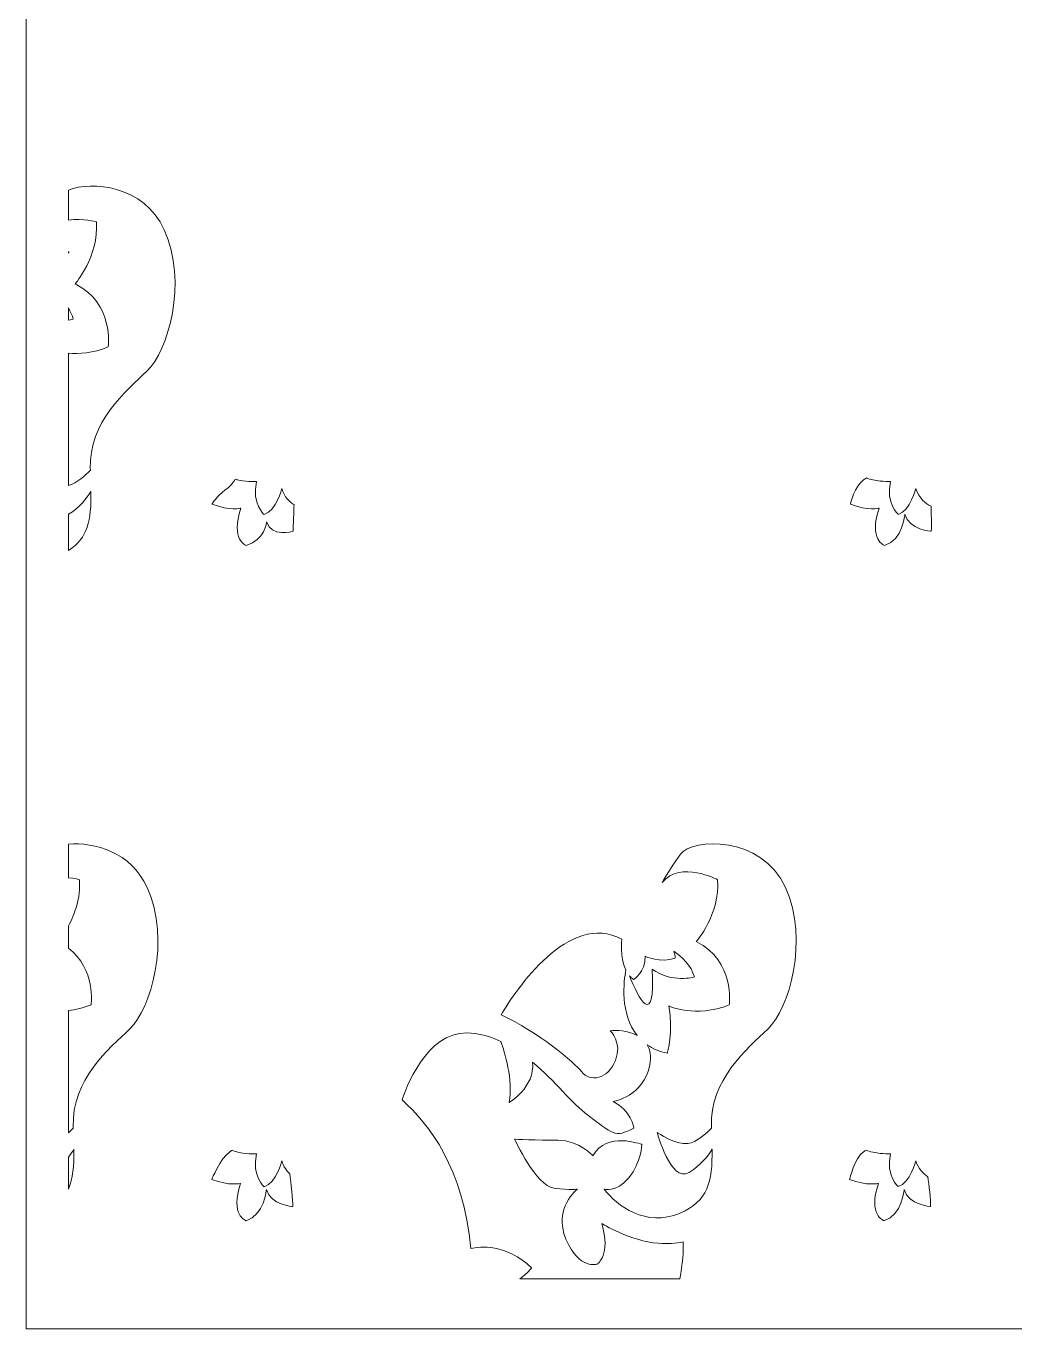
# Model space of a CAD drawing. Header units: centimetres. Extents: x 11.4 to 36.6, y -4.4 to 10.5.
# Drawn here: x 24.46 to 30.13, y -4.45 to 3.03 of the extents above; entities that cross this region are included whole.
import ezdxf

# ---------------------------------------------------------------- set-up
doc = ezdxf.new("R2010")
doc.units = ezdxf.units.CM
doc.header["$MEASUREMENT"] = 0
doc.layers.add('layer 1', color=7, linetype='Continuous')

msp = doc.modelspace()

# ---------------------------------------------------------------- linework, layer by layer
at = {"layer": 'layer 1', "color": 242, "lineweight": 9}
for points, knots in [([(24.45809, 10.50535), (24.45809, 10.50535), (36.6205, 10.50535), (36.6205, 10.50535), (36.6205, 10.50535), (36.6205, 10.50535), (36.6205, -4.44704), (36.6205, -4.44704), (36.6205, -4.44704), (36.6205, -4.44704), (24.45809, -4.44704), (24.45809, -4.44704), (24.45809, -4.44704), (24.45809, -4.44704), (24.45809, 10.50535), (24.45809, 10.50535)], [0, 0, 0, 0, 0.2, 0.2, 0.2, 0.2, 0.4, 0.4, 0.4, 0.4, 0.6, 0.6, 0.6, 0.6, 1, 1, 1, 1]), ([(24.70134, 1.15248), (24.7618, 1.14696), (24.84115, 1.15185), (24.92945, 1.18806), (24.92945, 1.18806), (24.92945, 1.18806), (24.96443, 1.43879), (24.73997, 1.55022), (24.73997, 1.55022), (24.73997, 1.55022), (24.87698, 1.70693), (24.8624, 1.90543), (24.8624, 1.90543), (24.8624, 1.90543), (24.7857, 1.92796), (24.70134, 1.91586), (24.70134, 1.91586), (24.70134, 1.91586), (24.70134, 2.08769), (24.70134, 2.08769), (24.70134, 2.08769), (24.83259, 2.14131), (25.13611, 2.11609), (25.25157, 1.86043), (25.25157, 1.86043), (25.38811, 1.5581), (25.27207, 1.16297), (25.15206, 1.04948), (25.15206, 1.04948), (25.03205, 0.93599), (24.81704, 0.75679), (24.82704, 0.48799), (24.82704, 0.48799), (24.82714, 0.48541), (24.82722, 0.48287), (24.82732, 0.48031), (24.82732, 0.48031), (24.8023, 0.45432), (24.74946, 0.40453), (24.70134, 0.39264), (24.70134, 0.39264), (24.70134, 0.39264), (24.70134, 1.15248), (24.70134, 1.15248)], [0, 0, 0, 0, 0.0833333, 0.0833333, 0.0833333, 0.0833333, 0.1666667, 0.1666667, 0.1666667, 0.1666667, 0.25, 0.25, 0.25, 0.25, 0.3333333, 0.3333333, 0.3333333, 0.3333333, 0.4166667, 0.4166667, 0.4166667, 0.4166667, 0.5, 0.5, 0.5, 0.5, 0.5833333, 0.5833333, 0.5833333, 0.5833333, 0.6666667, 0.6666667, 0.6666667, 0.6666667, 0.75, 0.75, 0.75, 0.75, 0.8333333, 0.8333333, 0.8333333, 0.8333333, 1, 1, 1, 1]), ([(24.70134, 1.73312), (24.70282, 1.73317), (24.70425, 1.73325), (24.70563, 1.73335), (24.70563, 1.73335), (24.70563, 1.73335), (24.70411, 1.7308), (24.70134, 1.72632), (24.70134, 1.72632), (24.70134, 1.72632), (24.70134, 1.73312), (24.70134, 1.73312)], [0, 0, 0, 0, 0.25, 0.25, 0.25, 0.25, 0.5, 0.5, 0.5, 0.5, 1, 1, 1, 1]), ([(24.70134, 1.41184), (24.71365, 1.39084), (24.72353, 1.36905), (24.72896, 1.34744), (24.72896, 1.34744), (24.72896, 1.34744), (24.71866, 1.34437), (24.70134, 1.34184), (24.70134, 1.34184), (24.70134, 1.34184), (24.70134, 1.41184), (24.70134, 1.41184)], [0, 0, 0, 0, 0.25, 0.25, 0.25, 0.25, 0.5, 0.5, 0.5, 0.5, 1, 1, 1, 1]), ([(25.99663, 0.28221), (25.99541, 0.24755), (25.99245, 0.16452), (25.99093, 0.13002), (25.99093, 0.13002), (25.99093, 0.13002), (25.8645, 0.09357), (25.83921, 0.1842), (25.83921, 0.1842), (25.83921, 0.1842), (25.82754, 0.0789), (25.7225, 0.04869), (25.7225, 0.04869), (25.7225, 0.04869), (25.62913, 0.08122), (25.69138, 0.26247), (25.69138, 0.26247), (25.69138, 0.26247), (25.62719, 0.2462), (25.52604, 0.2857), (25.52604, 0.2857), (25.52604, 0.2857), (25.55133, 0.33218), (25.6019, 0.36703), (25.6019, 0.36703), (25.62669, 0.38411), (25.6458, 0.4085), (25.65885, 0.42892), (25.65885, 0.42892), (25.66514, 0.42688), (25.67198, 0.42511), (25.67943, 0.4237), (25.67943, 0.4237), (25.7427, 0.41177), (25.78062, 0.4153), (25.78062, 0.4153), (25.78062, 0.4153), (25.75209, 0.28827), (25.82471, 0.22631), (25.82471, 0.22631), (25.82471, 0.22631), (25.89473, 0.248), (25.92586, 0.37502), (25.92586, 0.37502), (25.92586, 0.37502), (25.9417, 0.32635), (25.96989, 0.29833), (25.99663, 0.28221)], [0, 0, 0, 0, 0.0769231, 0.0769231, 0.0769231, 0.0769231, 0.1538462, 0.1538462, 0.1538462, 0.1538462, 0.2307692, 0.2307692, 0.2307692, 0.2307692, 0.3076923, 0.3076923, 0.3076923, 0.3076923, 0.3846154, 0.3846154, 0.3846154, 0.3846154, 0.4615385, 0.4615385, 0.4615385, 0.4615385, 0.5384615, 0.5384615, 0.5384615, 0.5384615, 0.6153846, 0.6153846, 0.6153846, 0.6153846, 0.6923077, 0.6923077, 0.6923077, 0.6923077, 0.7692308, 0.7692308, 0.7692308, 0.7692308, 0.8461538, 0.8461538, 0.8461538, 0.8461538, 1, 1, 1, 1]), ([(29.65257, 0.27454), (29.62171, 0.2885), (29.58457, 0.31716), (29.56543, 0.37594), (29.56543, 0.37594), (29.56543, 0.37594), (29.53431, 0.24892), (29.46428, 0.22723), (29.46428, 0.22723), (29.46428, 0.22723), (29.39166, 0.28919), (29.42019, 0.41622), (29.42019, 0.41622), (29.42019, 0.41622), (29.38227, 0.41269), (29.319, 0.42462), (29.319, 0.42462), (29.30437, 0.42738), (29.29205, 0.43156), (29.28176, 0.43636), (29.28176, 0.43636), (29.27693, 0.43293), (29.27151, 0.42913), (29.2654, 0.42492), (29.2654, 0.42492), (29.21483, 0.39006), (29.18954, 0.2857), (29.18954, 0.2857), (29.18954, 0.2857), (29.29069, 0.2462), (29.35488, 0.26247), (29.35488, 0.26247), (29.35488, 0.26247), (29.29263, 0.08122), (29.386, 0.04869), (29.386, 0.04869), (29.386, 0.04869), (29.49104, 0.0789), (29.50271, 0.22761), (29.50271, 0.22761), (29.50271, 0.22761), (29.528, 0.13699), (29.65443, 0.13002), (29.65443, 0.13002), (29.65443, 0.13002), (29.65598, 0.165), (29.65362, 0.24346), (29.65257, 0.27454)], [0, 0, 0, 0, 0.0769231, 0.0769231, 0.0769231, 0.0769231, 0.1538462, 0.1538462, 0.1538462, 0.1538462, 0.2307692, 0.2307692, 0.2307692, 0.2307692, 0.3076923, 0.3076923, 0.3076923, 0.3076923, 0.3846154, 0.3846154, 0.3846154, 0.3846154, 0.4615385, 0.4615385, 0.4615385, 0.4615385, 0.5384615, 0.5384615, 0.5384615, 0.5384615, 0.6153846, 0.6153846, 0.6153846, 0.6153846, 0.6923077, 0.6923077, 0.6923077, 0.6923077, 0.7692308, 0.7692308, 0.7692308, 0.7692308, 0.8461538, 0.8461538, 0.8461538, 0.8461538, 1, 1, 1, 1]), ([(24.70134, 0.02019), (24.70134, 0.02019), (24.70134, 0.22742), (24.70134, 0.22742), (24.70134, 0.22742), (24.76504, 0.2651), (24.80737, 0.32061), (24.83076, 0.35831), (24.83076, 0.35831), (24.83243, 0.19446), (24.81372, 0.08999), (24.70134, 0.02019)], [0, 0, 0, 0, 0.25, 0.25, 0.25, 0.25, 0.5, 0.5, 0.5, 0.5, 1, 1, 1, 1]), ([(28.21011, -4.15949), (28.21011, -4.15949), (27.2919, -4.15949), (27.2919, -4.15949), (27.2919, -4.15949), (27.33459, -4.13023), (27.36009, -4.09611), (27.36009, -4.09611), (27.36009, -4.09611), (27.21131, -3.95593), (27.06254, -3.9735), (27.01089, -3.98542), (27.01089, -3.98542), (26.97017, -3.52846), (26.7724, -3.27017), (26.61647, -3.13325), (26.61647, -3.13325), (26.65626, -3.01626), (26.78523, -2.71038), (27.03515, -2.75109), (27.03515, -2.75109), (27.08796, -2.75969), (27.13731, -2.77593), (27.1836, -2.79744), (27.1836, -2.79744), (27.20492, -2.85708), (27.25517, -3.0175), (27.23127, -3.14758), (27.23127, -3.14758), (27.23127, -3.14758), (27.38019, -3.06029), (27.36569, -2.91655), (27.36569, -2.91655), (27.49529, -3.02504), (27.59565, -3.15608), (27.68118, -3.21933), (27.68118, -3.21933), (27.82823, -3.32808), (27.83523, -3.35317), (27.94728, -3.29462), (27.94728, -3.29462), (27.94728, -3.29462), (27.93018, -3.18962), (27.82834, -3.14191), (27.82834, -3.14191), (27.82834, -3.14191), (28.00342, -3.11355), (28.03842, -2.93136), (28.03842, -2.93136), (28.04774, -2.88288), (28.04059, -2.8456), (28.02384, -2.81723), (28.02384, -2.81723), (28.05494, -2.83844), (28.0929, -2.85507), (28.13917, -2.86508), (28.13917, -2.86508), (28.13917, -2.86508), (28.17416, -2.73972), (28.14792, -2.59346), (28.14792, -2.59346), (28.14792, -2.59346), (28.29951, -2.66658), (28.49482, -2.58649), (28.49482, -2.58649), (28.49482, -2.58649), (28.5298, -2.33576), (28.30534, -2.22433), (28.30534, -2.22433), (28.30534, -2.22433), (28.44235, -2.06762), (28.42777, -1.86913), (28.42777, -1.86913), (28.42777, -1.86913), (28.2163, -1.75724), (28.10947, -1.88449), (28.10947, -1.88449), (28.14108, -1.83233), (28.18095, -1.76883), (28.21419, -1.72317), (28.21419, -1.72317), (28.28079, -1.63168), (28.68041, -1.61178), (28.81694, -1.91412), (28.81694, -1.91412), (28.95348, -2.21645), (28.83744, -2.61158), (28.71743, -2.72507), (28.71743, -2.72507), (28.59742, -2.83857), (28.38241, -3.01776), (28.39241, -3.28656), (28.39241, -3.28656), (28.39251, -3.28914), (28.39259, -3.29169), (28.39269, -3.29424), (28.39269, -3.29424), (28.36587, -3.32211), (28.30706, -3.37734), (28.25638, -3.38388), (28.25638, -3.38388), (28.18825, -3.39268), (28.08145, -3.32009), (28.08145, -3.32009), (28.08145, -3.32009), (28.08145, -3.32009), (28.15694, -3.61045), (28.26375, -3.54886), (28.26375, -3.54886), (28.3291, -3.51117), (28.37238, -3.45452), (28.39613, -3.41624), (28.39613, -3.41624), (28.39804, -3.60359), (28.37335, -3.71332), (28.21239, -3.78234), (28.21239, -3.78234), (28.01738, -3.86597), (27.84737, -3.74053), (27.77736, -3.64496), (27.77736, -3.64496), (27.77736, -3.64496), (27.84237, -3.66885), (27.91737, -3.57925), (27.91737, -3.57925), (27.99238, -3.48965), (27.99238, -3.38811), (27.99238, -3.38811), (27.99238, -3.38811), (27.99238, -3.38811), (27.78736, -3.31045), (27.71236, -3.45381), (27.71236, -3.45381), (27.71236, -3.45381), (27.63235, -3.36421), (27.51234, -3.36421), (27.51234, -3.36421), (27.39233, -3.36421), (27.26232, -3.35824), (27.26232, -3.35824), (27.26232, -3.35824), (27.26232, -3.35824), (27.38733, -3.62704), (27.48734, -3.63899), (27.48734, -3.63899), (27.58735, -3.65093), (27.62235, -3.64496), (27.62235, -3.64496), (27.62235, -3.64496), (27.62235, -3.64496), (27.48234, -3.75248), (27.55734, -3.93168), (27.55734, -3.93168), (27.63235, -4.11087), (27.73736, -4.07504), (27.73736, -4.07504), (27.73736, -4.07504), (27.73736, -4.07504), (27.81736, -4.02128), (27.76236, -3.84208), (27.76236, -3.84208), (27.76236, -3.84208), (27.92737, -3.94362), (28.08739, -3.95557), (28.08739, -3.95557), (28.13905, -3.95943), (28.18706, -3.95765), (28.23076, -3.94748), (28.23076, -3.94748), (28.23118, -3.9935), (28.2288, -4.07774), (28.21011, -4.15949)], [0, 0, 0, 0, 0.0227273, 0.0227273, 0.0227273, 0.0227273, 0.0454545, 0.0454545, 0.0454545, 0.0454545, 0.0681818, 0.0681818, 0.0681818, 0.0681818, 0.0909091, 0.0909091, 0.0909091, 0.0909091, 0.1136364, 0.1136364, 0.1136364, 0.1136364, 0.1363636, 0.1363636, 0.1363636, 0.1363636, 0.1590909, 0.1590909, 0.1590909, 0.1590909, 0.1818182, 0.1818182, 0.1818182, 0.1818182, 0.2045455, 0.2045455, 0.2045455, 0.2045455, 0.2272727, 0.2272727, 0.2272727, 0.2272727, 0.25, 0.25, 0.25, 0.25, 0.2727273, 0.2727273, 0.2727273, 0.2727273, 0.2954545, 0.2954545, 0.2954545, 0.2954545, 0.3181818, 0.3181818, 0.3181818, 0.3181818, 0.3409091, 0.3409091, 0.3409091, 0.3409091, 0.3636364, 0.3636364, 0.3636364, 0.3636364, 0.3863636, 0.3863636, 0.3863636, 0.3863636, 0.4090909, 0.4090909, 0.4090909, 0.4090909, 0.4318182, 0.4318182, 0.4318182, 0.4318182, 0.4545455, 0.4545455, 0.4545455, 0.4545455, 0.4772727, 0.4772727, 0.4772727, 0.4772727, 0.5, 0.5, 0.5, 0.5, 0.5227273, 0.5227273, 0.5227273, 0.5227273, 0.5454545, 0.5454545, 0.5454545, 0.5454545, 0.5681818, 0.5681818, 0.5681818, 0.5681818, 0.5909091, 0.5909091, 0.5909091, 0.5909091, 0.6136364, 0.6136364, 0.6136364, 0.6136364, 0.6363636, 0.6363636, 0.6363636, 0.6363636, 0.6590909, 0.6590909, 0.6590909, 0.6590909, 0.6818182, 0.6818182, 0.6818182, 0.6818182, 0.7045455, 0.7045455, 0.7045455, 0.7045455, 0.7272727, 0.7272727, 0.7272727, 0.7272727, 0.75, 0.75, 0.75, 0.75, 0.7727273, 0.7727273, 0.7727273, 0.7727273, 0.7954545, 0.7954545, 0.7954545, 0.7954545, 0.8181818, 0.8181818, 0.8181818, 0.8181818, 0.8409091, 0.8409091, 0.8409091, 0.8409091, 0.8636364, 0.8636364, 0.8636364, 0.8636364, 0.8863636, 0.8863636, 0.8863636, 0.8863636, 0.9090909, 0.9090909, 0.9090909, 0.9090909, 0.9318182, 0.9318182, 0.9318182, 0.9318182, 0.9545455, 0.9545455, 0.9545455, 0.9545455, 1, 1, 1, 1]), ([(24.70134, -3.32123), (24.70134, -3.32123), (24.70134, -2.62062), (24.70134, -2.62062), (24.70134, -2.62062), (24.74126, -2.61583), (24.78506, -2.60546), (24.83132, -2.58649), (24.83132, -2.58649), (24.83132, -2.58649), (24.85963, -2.38319), (24.70134, -2.26136), (24.70134, -2.26136), (24.70134, -2.26136), (24.70134, -2.13487), (24.70134, -2.13487), (24.70134, -2.13487), (24.73624, -2.07019), (24.7721, -1.97569), (24.76427, -1.86913), (24.76427, -1.86913), (24.76427, -1.86913), (24.73892, -1.86168), (24.70134, -1.85764), (24.70134, -1.85764), (24.70134, -1.85764), (24.70134, -1.66522), (24.70134, -1.66522), (24.70134, -1.66522), (24.84987, -1.65296), (25.06141, -1.71033), (25.15344, -1.91412), (25.15344, -1.91412), (25.28998, -2.21645), (25.17394, -2.61158), (25.05393, -2.72507), (25.05393, -2.72507), (24.93392, -2.83857), (24.71891, -3.01776), (24.72891, -3.28656), (24.72891, -3.28656), (24.72901, -3.28914), (24.72909, -3.29169), (24.72919, -3.29424), (24.72919, -3.29424), (24.72197, -3.30175), (24.71242, -3.31124), (24.70134, -3.32123)], [0, 0, 0, 0, 0.0769231, 0.0769231, 0.0769231, 0.0769231, 0.1538462, 0.1538462, 0.1538462, 0.1538462, 0.2307692, 0.2307692, 0.2307692, 0.2307692, 0.3076923, 0.3076923, 0.3076923, 0.3076923, 0.3846154, 0.3846154, 0.3846154, 0.3846154, 0.4615385, 0.4615385, 0.4615385, 0.4615385, 0.5384615, 0.5384615, 0.5384615, 0.5384615, 0.6153846, 0.6153846, 0.6153846, 0.6153846, 0.6923077, 0.6923077, 0.6923077, 0.6923077, 0.7692308, 0.7692308, 0.7692308, 0.7692308, 0.8461538, 0.8461538, 0.8461538, 0.8461538, 1, 1, 1, 1]), ([(27.90088, -2.38758), (27.88955, -2.45008), (27.86589, -2.63948), (27.9653, -2.76316), (27.9653, -2.76316), (27.91164, -2.73438), (27.84405, -2.73114), (27.81091, -2.73723), (27.81091, -2.73723), (27.81091, -2.73723), (27.88341, -2.79995), (27.84091, -2.90747), (27.84091, -2.90747), (27.79841, -3.01499), (27.69424, -3.03287), (27.64673, -2.97016), (27.64673, -2.97016), (27.61144, -2.92357), (27.39193, -2.73679), (27.18445, -2.64544), (27.18445, -2.64544), (27.26946, -2.50339), (27.5739, -2.04561), (27.87832, -2.21117), (27.87832, -2.21117), (27.87832, -2.21117), (27.8641, -2.31307), (27.90088, -2.38758)], [0, 0, 0, 0, 0.125, 0.125, 0.125, 0.125, 0.25, 0.25, 0.25, 0.25, 0.375, 0.375, 0.375, 0.375, 0.5, 0.5, 0.5, 0.5, 0.625, 0.625, 0.625, 0.625, 0.75, 0.75, 0.75, 0.75, 1, 1, 1, 1]), ([(28.17714, -2.27971), (28.21965, -2.30977), (28.27782, -2.36135), (28.29433, -2.42711), (28.29433, -2.42711), (28.29433, -2.42711), (28.16511, -2.4657), (28.05204, -2.38209), (28.05204, -2.38209), (28.07242, -2.73309), (27.9695, -2.54762), (27.92256, -2.42053), (27.92256, -2.42053), (27.92922, -2.42814), (27.93678, -2.43505), (27.94537, -2.44101), (27.94537, -2.44101), (27.94537, -2.44101), (28.01242, -2.4027), (28.01242, -2.30868), (28.01242, -2.30868), (28.01242, -2.30868), (28.09987, -2.35046), (28.18441, -2.31912), (28.18441, -2.31912), (28.18441, -2.31912), (28.18364, -2.30224), (28.17714, -2.27971)], [0, 0, 0, 0, 0.125, 0.125, 0.125, 0.125, 0.25, 0.25, 0.25, 0.25, 0.375, 0.375, 0.375, 0.375, 0.5, 0.5, 0.5, 0.5, 0.625, 0.625, 0.625, 0.625, 0.75, 0.75, 0.75, 0.75, 1, 1, 1, 1]), ([(24.70134, -3.64473), (24.70134, -3.64473), (24.70134, -3.46042), (24.70134, -3.46042), (24.70134, -3.46042), (24.71412, -3.44454), (24.72451, -3.42932), (24.73263, -3.41624), (24.73263, -3.41624), (24.73359, -3.51048), (24.7278, -3.58507), (24.70134, -3.64473)], [0, 0, 0, 0, 0.25, 0.25, 0.25, 0.25, 0.5, 0.5, 0.5, 0.5, 1, 1, 1, 1]), ([(25.97249, -3.55746), (25.95405, -3.54063), (25.93693, -3.51671), (25.92586, -3.48267), (25.92586, -3.48267), (25.92586, -3.48267), (25.89473, -3.6097), (25.82471, -3.63139), (25.82471, -3.63139), (25.82471, -3.63139), (25.75209, -3.56942), (25.78062, -3.4424), (25.78062, -3.4424), (25.78062, -3.4424), (25.7427, -3.44593), (25.67943, -3.434), (25.67943, -3.434), (25.66402, -3.43109), (25.65119, -3.42661), (25.64057, -3.42149), (25.64057, -3.42149), (25.63594, -3.42478), (25.63076, -3.42841), (25.62496, -3.4324), (25.62496, -3.4324), (25.57439, -3.46726), (25.52424, -3.5889), (25.52424, -3.5889), (25.52424, -3.5889), (25.62539, -3.6284), (25.68958, -3.61213), (25.68958, -3.61213), (25.68958, -3.61213), (25.62734, -3.79338), (25.72071, -3.82591), (25.72071, -3.82591), (25.72071, -3.82591), (25.82575, -3.7957), (25.83742, -3.64699), (25.83742, -3.64699), (25.83742, -3.64699), (25.8627, -3.73761), (25.98914, -3.74458), (25.98914, -3.74458), (25.98914, -3.74458), (25.99064, -3.71048), (25.97822, -3.60412), (25.97249, -3.55746)], [0, 0, 0, 0, 0.0769231, 0.0769231, 0.0769231, 0.0769231, 0.1538462, 0.1538462, 0.1538462, 0.1538462, 0.2307692, 0.2307692, 0.2307692, 0.2307692, 0.3076923, 0.3076923, 0.3076923, 0.3076923, 0.3846154, 0.3846154, 0.3846154, 0.3846154, 0.4615385, 0.4615385, 0.4615385, 0.4615385, 0.5384615, 0.5384615, 0.5384615, 0.5384615, 0.6153846, 0.6153846, 0.6153846, 0.6153846, 0.6923077, 0.6923077, 0.6923077, 0.6923077, 0.7692308, 0.7692308, 0.7692308, 0.7692308, 0.8461538, 0.8461538, 0.8461538, 0.8461538, 1, 1, 1, 1]), ([(29.63425, -3.57337), (29.6081, -3.55706), (29.58089, -3.52924), (29.56543, -3.48176), (29.56543, -3.48176), (29.56543, -3.48176), (29.53431, -3.60878), (29.46428, -3.63047), (29.46428, -3.63047), (29.46428, -3.63047), (29.39166, -3.5685), (29.42019, -3.44148), (29.42019, -3.44148), (29.42019, -3.44148), (29.38227, -3.44501), (29.319, -3.43308), (29.319, -3.43308), (29.3036, -3.43017), (29.29076, -3.42569), (29.28015, -3.42057), (29.28015, -3.42057), (29.27551, -3.42386), (29.27034, -3.42749), (29.26454, -3.43149), (29.26454, -3.43149), (29.21396, -3.46634), (29.18556, -3.5889), (29.18556, -3.5889), (29.18556, -3.5889), (29.28671, -3.6284), (29.3509, -3.61213), (29.3509, -3.61213), (29.3509, -3.61213), (29.28866, -3.79338), (29.38203, -3.82591), (29.38203, -3.82591), (29.38203, -3.82591), (29.48706, -3.7957), (29.49874, -3.64699), (29.49874, -3.64699), (29.49874, -3.64699), (29.52402, -3.73761), (29.65046, -3.74458), (29.65046, -3.74458), (29.65046, -3.74458), (29.65192, -3.71134), (29.64016, -3.61765), (29.63425, -3.57337)], [0, 0, 0, 0, 0.0769231, 0.0769231, 0.0769231, 0.0769231, 0.1538462, 0.1538462, 0.1538462, 0.1538462, 0.2307692, 0.2307692, 0.2307692, 0.2307692, 0.3076923, 0.3076923, 0.3076923, 0.3076923, 0.3846154, 0.3846154, 0.3846154, 0.3846154, 0.4615385, 0.4615385, 0.4615385, 0.4615385, 0.5384615, 0.5384615, 0.5384615, 0.5384615, 0.6153846, 0.6153846, 0.6153846, 0.6153846, 0.6923077, 0.6923077, 0.6923077, 0.6923077, 0.7692308, 0.7692308, 0.7692308, 0.7692308, 0.8461538, 0.8461538, 0.8461538, 0.8461538, 1, 1, 1, 1])]:
    msp.add_open_spline(points, degree=3, knots=knots, dxfattribs=at)

doc.saveas('drawing.dxf')
